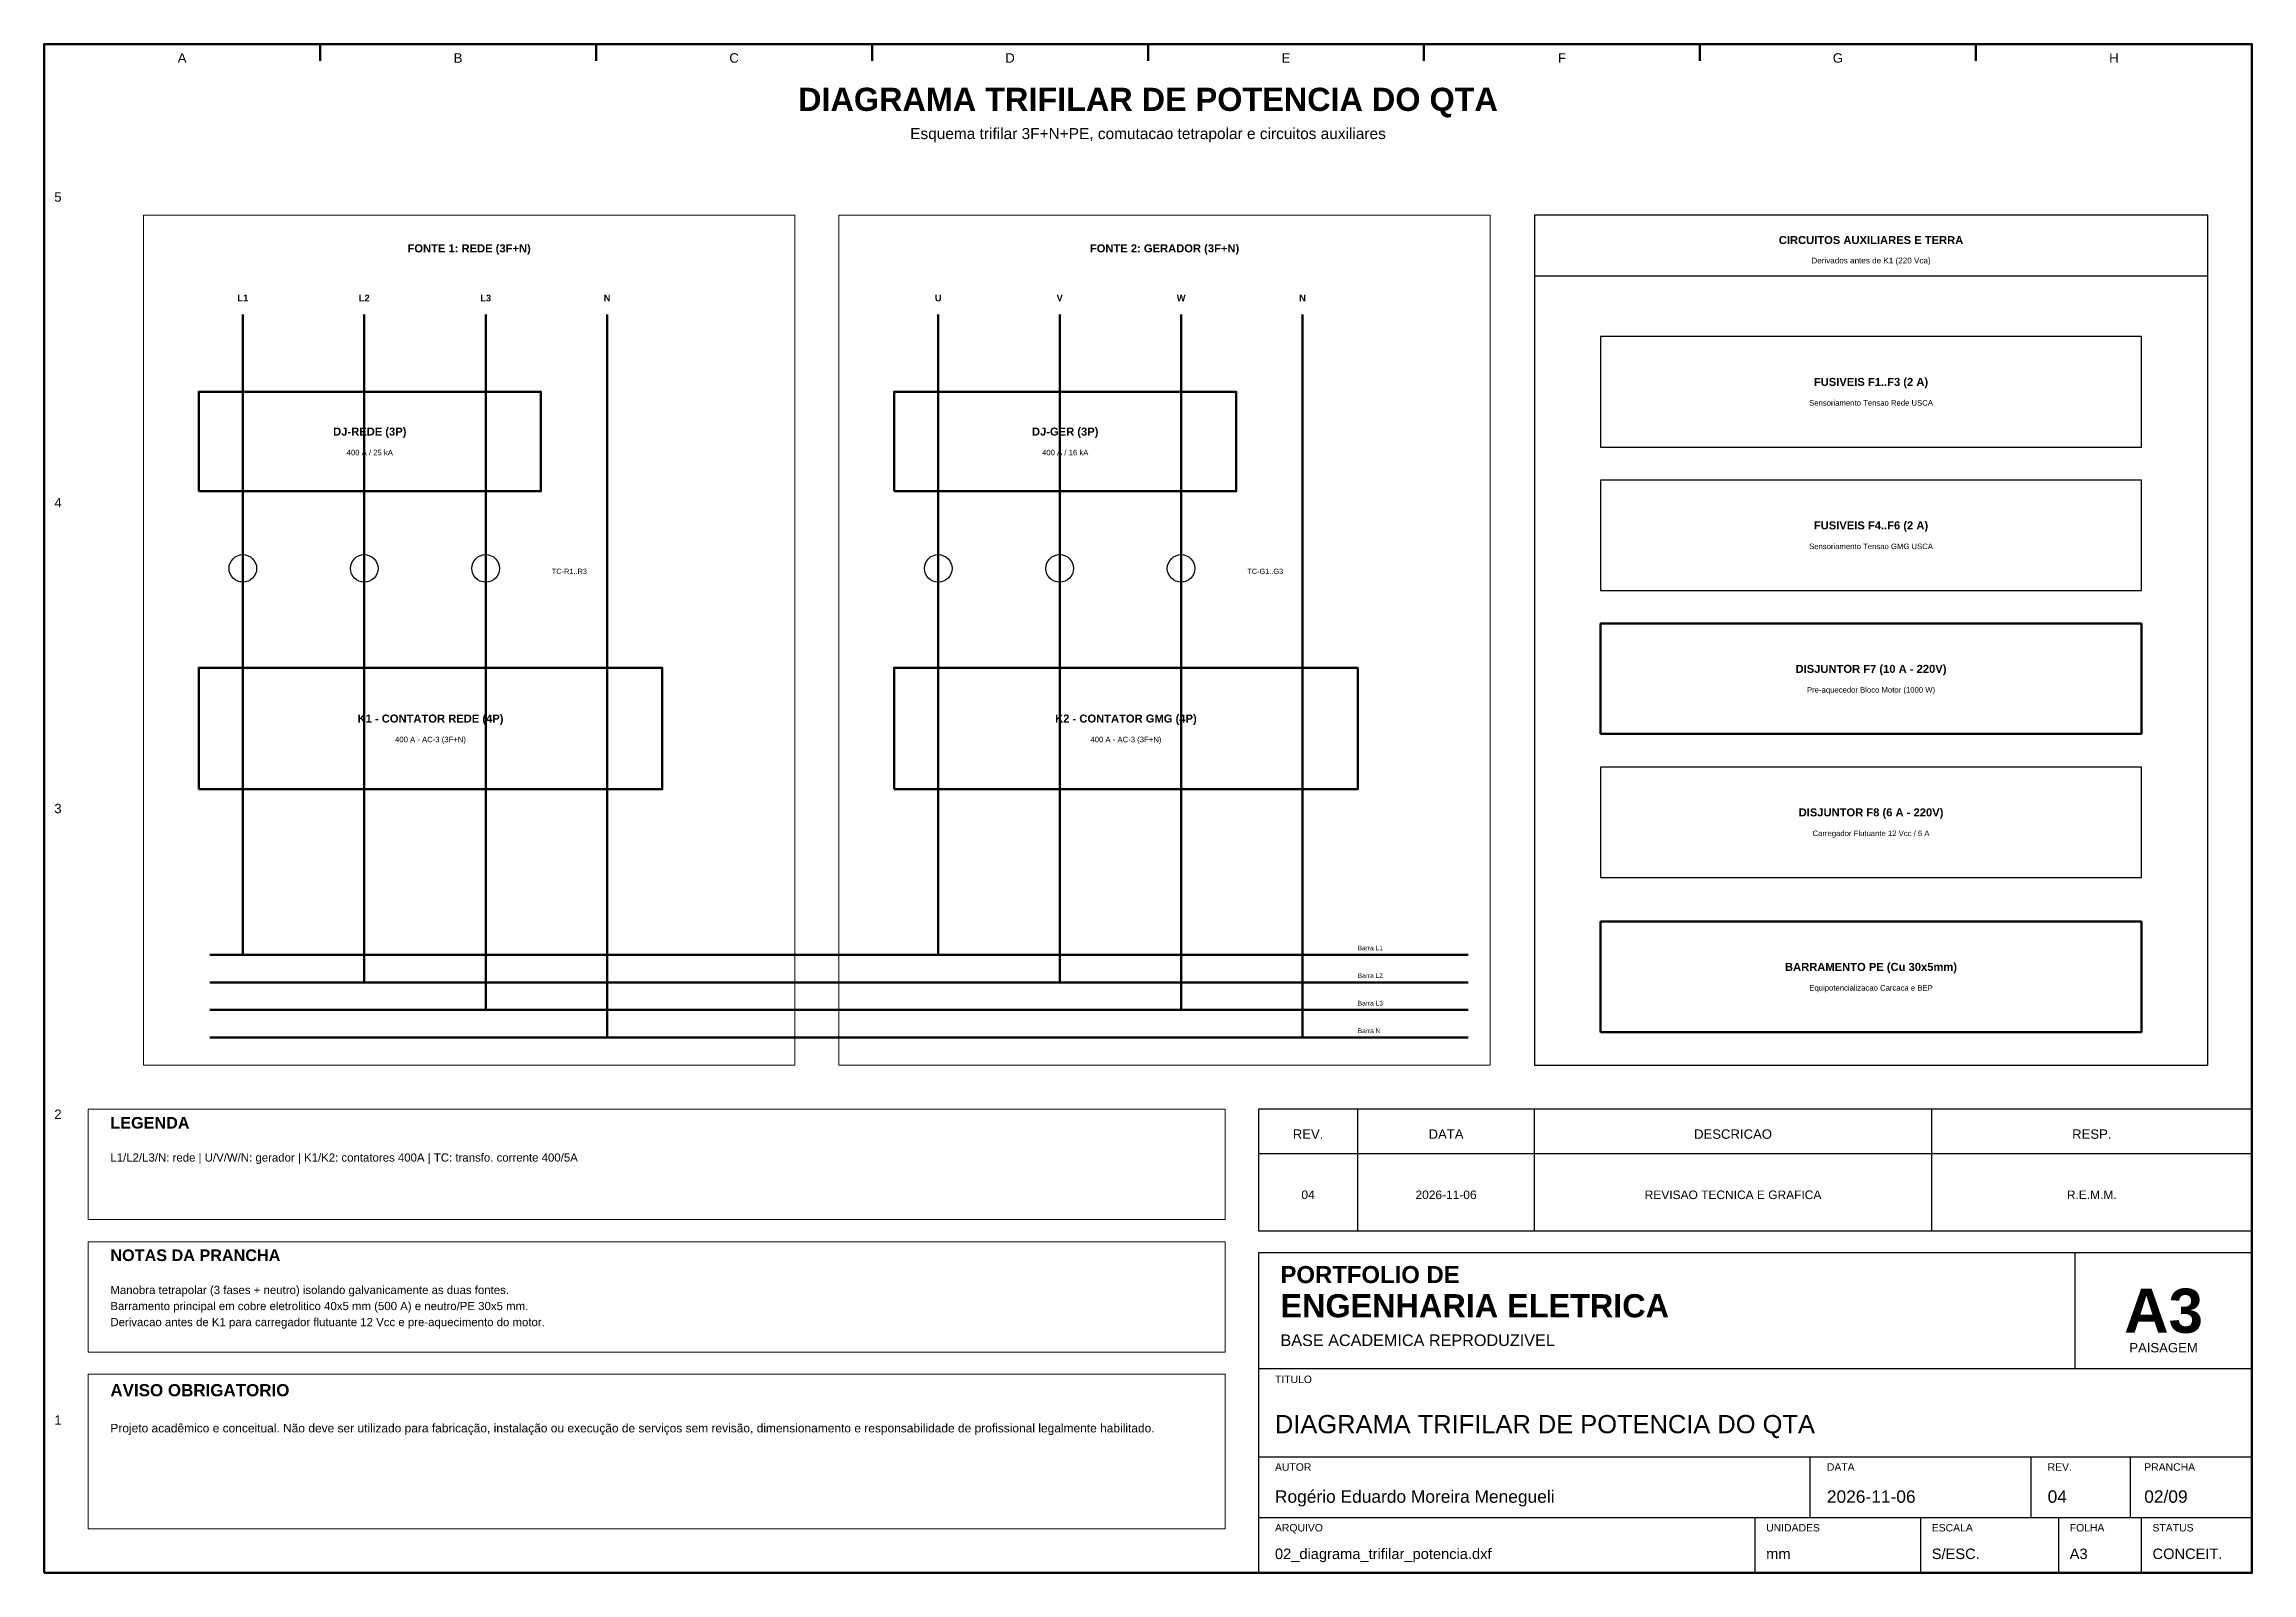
# Model space of a CAD drawing. Header units: millimetres. Extents: x 10 to 410, y 10 to 287.
import ezdxf
from ezdxf.enums import TextEntityAlignment as Align

# ---------------------------------------------------------------- set-up
doc = ezdxf.new("R2010")
doc.units = ezdxf.units.MM
for name, color, linetype, lineweight in [('00_MOLDURA', 7, 'CONTINUOUS', 50), ('01_CARIMBO', 7, 'CONTINUOUS', 25), ('02_TEXTO', 7, 'CONTINUOUS', 18), ('05_POTENCIA', 12, 'CONTINUOUS', 50), ('06_COMANDO', 94, 'CONTINUOUS', 25), ('07_INSTRUMENTACAO', 202, 'CONTINUOUS', 25), ('11_ARQUITETURA', 253, 'CONTINUOUS', 18), ('12_LEGENDA', 7, 'CONTINUOUS', 18), ('13_NOTAS', 7, 'CONTINUOUS', 18)]:
    doc.layers.add(name, color=color, linetype=linetype, lineweight=lineweight)
doc.styles.add('PORTFOLIO_TEXTO', font='arial.ttf')
doc.styles.add('PORTFOLIO_TITULO', font='arialbd.ttf', dxfattribs={"width": 0.92})

# ---------------------------------------------------------------- blocks, each defined once
blk = doc.blocks.new('CARIMBO_A3')
at = {"layer": '01_CARIMBO'}
for p, q in [((148, 37), (148, 58)), ((0, 37), (180, 37)), ((0, 21), (180, 21)), ((100, 10), (100, 21)), ((140, 10), (140, 21)), ((158, 10), (158, 21)), ((0, 10), (180, 10)), ((90, 0), (90, 10)), ((120, 0), (120, 10)), ((145, 0), (145, 10)), ((160, 0), (160, 10))]:
    blk.add_line(p, q, dxfattribs=at)
blk.add_lwpolyline([(0, 0), (180, 0), (180, 58), (0, 58)], close=True, dxfattribs=at)
at = {"layer": '01_CARIMBO', "style": 'PORTFOLIO_TEXTO'}
for s, p in [('TITULO', (3, 34.4)), ('AUTOR', (3, 18.5)), ('DATA', (103, 18.5)), ('REV.', (143, 18.5)), ('PRANCHA', (160.5, 18.5)), ('ARQUIVO', (3, 7.5)), ('UNIDADES', (92, 7.5)), ('ESCALA', (122, 7.5)), ('FOLHA', (147, 7.5)), ('STATUS', (162, 7.5))]:
    blk.add_text(s, height=1.35, dxfattribs=at).set_placement(p)
at = {"layer": '02_TEXTO'}
for s, height, style, p in [('PORTFOLIO DE', 3.1, 'PORTFOLIO_TITULO', (4, 52.5)), ('ENGENHARIA ELETRICA', 4.2, 'PORTFOLIO_TITULO', (4, 46.3)), ('BASE ACADEMICA REPRODUZIVEL', 2.1, 'PORTFOLIO_TEXTO', (4, 41.1))]:
    blk.add_text(s, height=height, dxfattribs=dict(at, style=style)).set_placement(p)
for s, height, style, p in [('A3', 8, 'PORTFOLIO_TITULO', (164, 47.5)), ('PAISAGEM', 1.7, 'PORTFOLIO_TEXTO', (164, 40.8))]:
    blk.add_text(s, height=height, dxfattribs=dict(at, style=style)).set_placement(p, align=Align.MIDDLE_CENTER)
at = {"layer": '02_TEXTO', "style": 'PORTFOLIO_TEXTO'}
for tag, p, height in [('TITULO', (3, 25.3), 3.3), ('AUTOR', (3, 12.7), 2.25), ('DATA', (103, 12.7), 2.25), ('REVISAO', (143, 12.7), 2.25), ('PRANCHA', (160.5, 12.7), 2.25), ('ARQUIVO', (3, 2.5), 1.9), ('UNIDADES', (92, 2.5), 1.9), ('ESCALA', (122, 2.5), 1.9), ('FOLHA', (147, 2.5), 1.9), ('STATUS', (162, 2.5), 1.9)]:
    blk.add_attdef(tag, p, '', height=height, dxfattribs=at)

msp = doc.modelspace()

# ---------------------------------------------------------------- linework, layer by layer
at = {"layer": '00_MOLDURA'}
for p, q in [((60, 287), (60, 284)), ((110, 287), (110, 284)), ((160, 287), (160, 284)), ((210, 287), (210, 284)), ((260, 287), (260, 284)), ((310, 287), (310, 284)), ((360, 287), (360, 284))]:
    msp.add_line(p, q, dxfattribs=at)
msp.add_lwpolyline([(10, 10), (410, 10), (410, 287), (10, 287)], close=True, dxfattribs=at)
at = {"layer": '01_CARIMBO'}
for p, q in [((248, 72), (248, 94)), ((280, 72), (280, 94)), ((352, 72), (352, 94)), ((230, 86), (410, 86))]:
    msp.add_line(p, q, dxfattribs=at)
msp.add_lwpolyline([(230, 72), (410, 72), (410, 94), (230, 94)], close=True, dxfattribs=at)
at = {"layer": '05_POTENCIA'}
for p, q in [((46, 238), (46, 126)), ((68, 238), (68, 126)), ((90, 238), (90, 126)), ((112, 238), (112, 126)), ((172, 238), (172, 126)), ((194, 238), (194, 126)), ((216, 238), (216, 126)), ((238, 238), (238, 126)), ((46, 126), (46, 122)), ((68, 126), (68, 117)), ((90, 126), (90, 112)), ((112, 126), (112, 107)), ((172, 126), (172, 122)), ((194, 126), (194, 117)), ((216, 126), (216, 112)), ((238, 126), (238, 107)), ((40, 122), (268, 122)), ((40, 117), (268, 117)), ((40, 112), (268, 112)), ((40, 107), (268, 107))]:
    msp.add_line(p, q, dxfattribs=at)
for points in [[(38, 206), (100, 206), (100, 224), (38, 224)], [(164, 206), (226, 206), (226, 224), (164, 224)], [(292, 162), (390, 162), (390, 182), (292, 182)], [(38, 152), (122, 152), (122, 174), (38, 174)], [(164, 152), (248, 152), (248, 174), (164, 174)], [(292, 108), (390, 108), (390, 128), (292, 128)]]:
    msp.add_lwpolyline(points, close=True, dxfattribs=at)
at = {"layer": '06_COMANDO'}
msp.add_line((280, 245), (402, 245), dxfattribs=at)
for points in [[(280, 102), (402, 102), (402, 256), (280, 256)], [(292, 214), (390, 214), (390, 234), (292, 234)], [(292, 188), (390, 188), (390, 208), (292, 208)], [(292, 136), (390, 136), (390, 156), (292, 156)]]:
    msp.add_lwpolyline(points, close=True, dxfattribs=at)
at = {"layer": '07_INSTRUMENTACAO'}
for centre in [(46, 192), (68, 192), (90, 192), (172, 192), (194, 192), (216, 192)]:
    msp.add_circle(centre, 2.5, dxfattribs=at)
at = {"layer": '11_ARQUITETURA'}
for points in [[(28, 102), (146, 102), (146, 256), (28, 256)], [(154, 102), (272, 102), (272, 256), (154, 256)]]:
    msp.add_lwpolyline(points, close=True, dxfattribs=at)
at = {"layer": '12_LEGENDA'}
msp.add_lwpolyline([(18, 74), (224, 74), (224, 94), (18, 94)], close=True, dxfattribs=at)
at = {"layer": '13_NOTAS'}
for points in [[(18, 50), (224, 50), (224, 70), (18, 70)], [(18, 18), (224, 18), (224, 46), (18, 46)]]:
    msp.add_lwpolyline(points, close=True, dxfattribs=at)

# ---------------------------------------------------------------- block references
at = {"layer": '01_CARIMBO'}
msp.add_blockref('CARIMBO_A3', (230, 10), dxfattribs=at).add_auto_attribs({'TITULO': 'DIAGRAMA TRIFILAR DE POTENCIA DO QTA', 'AUTOR': 'Rogério Eduardo Moreira Menegueli', 'DATA': '2026-11-06', 'REVISAO': '04', 'PRANCHA': '02/09', 'ARQUIVO': '02_diagrama_trifilar_potencia.dxf', 'UNIDADES': 'mm', 'ESCALA': 'S/ESC.', 'FOLHA': 'A3', 'STATUS': 'CONCEIT.'})

# ---------------------------------------------------------------- texts
at = {"layer": '00_MOLDURA', "style": 'PORTFOLIO_TEXTO'}
for s, p in [('A', (35, 284.5)), ('B', (85, 284.5)), ('C', (135, 284.5)), ('D', (185, 284.5)), ('E', (235, 284.5)), ('F', (285, 284.5)), ('G', (335, 284.5)), ('H', (385, 284.5)), ('5', (12.5, 259.3)), ('4', (12.5, 203.9)), ('3', (12.5, 148.5)), ('2', (12.5, 93.1)), ('1', (12.5, 37.7))]:
    msp.add_text(s, height=1.7, dxfattribs=at).set_placement(p, align=Align.MIDDLE_CENTER)
at = {"layer": '01_CARIMBO', "style": 'PORTFOLIO_TEXTO'}
for s, p in [('REV.', (239, 89.5)), ('DATA', (264, 89.5)), ('DESCRICAO', (316, 89.5)), ('RESP.', (381, 89.5))]:
    msp.add_text(s, height=1.7, dxfattribs=at).set_placement(p, align=Align.MIDDLE_CENTER)
at = {"layer": '02_TEXTO'}
for s, height, style, p in [('DIAGRAMA TRIFILAR DE POTENCIA DO QTA', 4.2, 'PORTFOLIO_TITULO', (210, 277)), ('Esquema trifilar 3F+N+PE, comutacao tetrapolar e circuitos auxiliares', 2, 'PORTFOLIO_TEXTO', (210, 270.8)), ('Derivados antes de K1 (220 Vca)', 1.05, 'PORTFOLIO_TEXTO', (341, 247.8)), ('Sensoriamento Tensao Rede USCA', 1, 'PORTFOLIO_TEXTO', (341, 222)), ('400 A / 25 kA', 1, 'PORTFOLIO_TEXTO', (69, 213)), ('400 A / 16 kA', 1, 'PORTFOLIO_TEXTO', (195, 213)), ('Sensoriamento Tensao GMG USCA', 1, 'PORTFOLIO_TEXTO', (341, 196)), ('Pre-aquecedor Bloco Motor (1000 W)', 1, 'PORTFOLIO_TEXTO', (341, 170)), ('400 A - AC-3 (3F+N)', 1, 'PORTFOLIO_TEXTO', (80, 161)), ('400 A - AC-3 (3F+N)', 1, 'PORTFOLIO_TEXTO', (206, 161)), ('Carregador Flutuante 12 Vcc / 5 A', 1, 'PORTFOLIO_TEXTO', (341, 144)), ('Equipotencializacao Carcaca e BEP', 1, 'PORTFOLIO_TEXTO', (341, 116)), ('04', 1.55, 'PORTFOLIO_TEXTO', (239, 78.5)), ('2026-11-06', 1.55, 'PORTFOLIO_TEXTO', (264, 78.5)), ('REVISAO TECNICA E GRAFICA', 1.55, 'PORTFOLIO_TEXTO', (316, 78.5)), ('R.E.M.M.', 1.55, 'PORTFOLIO_TEXTO', (381, 78.5))]:
    msp.add_text(s, height=height, dxfattribs=dict(at, style=style)).set_placement(p, align=Align.MIDDLE_CENTER)
at = {"layer": '05_POTENCIA', "style": 'PORTFOLIO_TITULO'}
for s, height, p in [('FONTE 1: REDE (3F+N)', 1.45, (87, 250)), ('FONTE 2: GERADOR (3F+N)', 1.45, (213, 250)), ('L1', 1.2, (46, 241)), ('L2', 1.2, (68, 241)), ('L3', 1.2, (90, 241)), ('N', 1.2, (112, 241)), ('U', 1.2, (172, 241)), ('V', 1.2, (194, 241)), ('W', 1.2, (216, 241)), ('N', 1.2, (238, 241)), ('DJ-REDE (3P)', 1.45, (69, 216.8)), ('DJ-GER (3P)', 1.45, (195, 216.8)), ('DISJUNTOR F7 (10 A - 220V)', 1.45, (341, 173.8)), ('K1 - CONTATOR REDE (4P)', 1.45, (80, 164.8)), ('K2 - CONTATOR GMG (4P)', 1.45, (206, 164.8)), ('BARRAMENTO PE (Cu 30x5mm)', 1.45, (341, 119.8))]:
    msp.add_text(s, height=height, dxfattribs=at).set_placement(p, align=Align.MIDDLE_CENTER)
at = {"layer": '05_POTENCIA', "style": 'PORTFOLIO_TEXTO'}
for s, p in [('Barra L1', (248, 122.8)), ('Barra L2', (248, 117.8)), ('Barra L3', (248, 112.8)), ('Barra N', (248, 107.8))]:
    msp.add_text(s, height=0.85, dxfattribs=at).set_placement(p)
at = {"layer": '06_COMANDO', "style": 'PORTFOLIO_TITULO'}
for s, p in [('CIRCUITOS AUXILIARES E TERRA', (341, 251.5)), ('FUSIVEIS F1..F3 (2 A)', (341, 225.8)), ('FUSIVEIS F4..F6 (2 A)', (341, 199.8)), ('DISJUNTOR F8 (6 A - 220V)', (341, 147.8))]:
    msp.add_text(s, height=1.45, dxfattribs=at).set_placement(p, align=Align.MIDDLE_CENTER)
at = {"layer": '07_INSTRUMENTACAO', "style": 'PORTFOLIO_TEXTO'}
for s, p in [('TC-R1..R3', (102, 191)), ('TC-G1..G3', (228, 191))]:
    msp.add_text(s, height=0.95, dxfattribs=at).set_placement(p)
at = {"layer": '12_LEGENDA', "style": 'PORTFOLIO_TITULO'}
msp.add_text('LEGENDA', height=2.1, dxfattribs=at).set_placement((22, 90.5))
at = {"layer": '12_LEGENDA', "insert": (22, 86), "char_height": 1.48, "width": 198, "attachment_point": 1, "line_spacing_factor": 1.18, "style": 'PORTFOLIO_TEXTO'}
msp.add_mtext('L1/L2/L3/N: rede | U/V/W/N: gerador | K1/K2: contatores 400A | TC: transfo. corrente 400/5A', dxfattribs=at)
at = {"layer": '13_NOTAS', "style": 'PORTFOLIO_TITULO'}
for s, height, p in [('NOTAS DA PRANCHA', 2.1, (22, 66.5)), ('AVISO OBRIGATORIO', 2.2, (22, 42))]:
    msp.add_text(s, height=height, dxfattribs=at).set_placement(p)
at = {"layer": '13_NOTAS', "width": 198, "attachment_point": 1, "line_spacing_factor": 1.18, "style": 'PORTFOLIO_TEXTO'}
for s, insert, char_height in [('Manobra tetrapolar (3 fases + neutro) isolando galvanicamente as duas fontes.\\PBarramento principal em cobre eletrolitico 40x5 mm (500 A) e neutro/PE 30x5 mm.\\PDerivacao antes de K1 para carregador flutuante 12 Vcc e pre-aquecimento do motor.', (22, 62), 1.48), ('Projeto acadêmico e conceitual. Não deve ser utilizado para fabricação, instalação ou execução de serviços sem revisão, dimensionamento e responsabilidade de profissional legalmente habilitado.', (22, 37), 1.55)]:
    msp.add_mtext(s, dxfattribs=dict(at, insert=insert, char_height=char_height))

doc.saveas('drawing.dxf')
